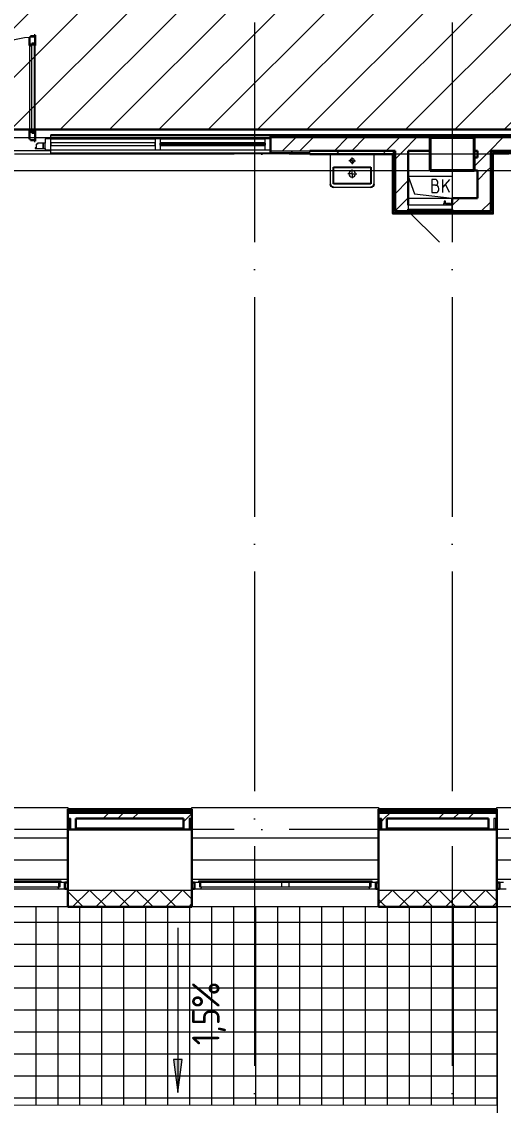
# Model space of a CAD drawing. Header units: millimetres. Extents: x -259809 to 472825, y -397243 to 31861.
# Drawn here: x 133757 to 138141, y -373823 to -363956 of the extents above; entities that cross this region are included whole.
import ezdxf

# ---------------------------------------------------------------- set-up
doc = ezdxf.new("R2010")
doc.units = ezdxf.units.MM
doc.linetypes.add('ADSK_Линия сетки', pattern=[25, 20, -2.5, 0, -2.5])
doc.linetypes.add('ADSK_Сверху', pattern=[450, 300, -150])
for name, color, linetype, lineweight in [('_ Окна', 252, 'Continuous', 30), ('Витраж', 252, 'Continuous', 9), ('Двери', 252, 'Continuous', 9), ('Крыша', 252, 'Continuous', 9), ('Крыша штриховка', 252, 'Continuous', 9), ('Линии', 7, 'Continuous', 9), ('лс', 5, 'Continuous', 30), ('Несущие колонны', 252, 'Continuous', 18), ('Оборудование', 8, 'Continuous', 18), ('Ограждение', 252, 'Continuous', 9), ('Окна', 252, 'Continuous', 9), ('Оси', 252, 'Continuous', 9), ('Панели витража', 252, 'Continuous', 9), ('Перекрытие', 252, 'Continuous', 18), ('Размеры', 7, 'Continuous', 9), ('Стены внутренние', 252, 'Continuous', 18), ('Стены наружные', 252, 'Continuous', 18), ('Стены разрез', 7, 'Continuous', 30), ('Стены штриховка', 7, 'Continuous', 9)]:
    doc.layers.add(name, color=color, linetype=linetype, lineweight=lineweight)
doc.layers.add('Двери открывание', color=7, linetype='Continuous', lineweight=9, true_color=0xc0c0c0)
doc.layers.add('Узлы', color=252, linetype='Continuous')
doc.styles.add('GOST Common_2', font='', dxfattribs={"width": 0.9, "height": 250})
doc.styles.get('GOST Common_2').set_extended_font_data('GOST type B')

# ---------------------------------------------------------------- blocks, each defined once
blk = doc.blocks.new('2 этаж')
at = {"layer": 'Размеры', "true_color": 0x636466}
blk.add_hatch(color=251, dxfattribs=at).paths.add_polyline_path([(135028.6, -21033), (135068, -20732.9), (134989, -20733)])
at = {"color": 251, "lineweight": 18, "true_color": 0x636466}
for p, q in [((137126, -12689.3), (137183.5, -12850.4)), ((137126, -12689.3), (137526, -12689.3)), ((137370.4, -12720), (137340.4, -12720)), ((137340.4, -12720), (137340.4, -12840)), ((137500.4, -12720), (137440.4, -12791.5)), ((137440.4, -12840), (137440.4, -12720)), ((137526, -12689.3), (137526, -12889.3)), ((137373.8, -12773.3), (137340.4, -12773.3)), ((137393.8, -12753.3), (137393.8, -12743.3)), ((137403.8, -12813.3), (137403.8, -12803.3)), ((137500.4, -12840), (137464.5, -12762.9)), ((137183.5, -12850.4), (137526, -12889.3)), ((137340.4, -12840), (137377.1, -12840))]:
    blk.add_line(p, q, dxfattribs=at)
for centre, radius, start, end in [((137370.4, -12743.3), 23.3, 0, 90), ((137373.8, -12753.3), 20, 270, 0), ((137373.8, -12803.3), 30, 0, 90), ((137377.1, -12813.3), 26.7, 270, 0)]:
    blk.add_arc(centre, radius, start, end, dxfattribs=at)
at = {"layer": '_ Окна', "color": 251, "lineweight": 18, "true_color": 0x636466}
for p, q in [((133955, -19121.3), (133955, -19162.3)), ((134001, -19121.3), (133963, -19121.3)), ((134001, -19179.3), (134001, -19121.3)), ((135219, -19121.3), (135181, -19121.3)), ((135181, -19121.3), (135181, -19179.3)), ((135227, -19162.3), (135227, -19121.3)), ((136785, -19121.3), (136785, -19162.3)), ((136831, -19121.3), (136793, -19121.3)), ((136831, -19179.3), (136831, -19121.3)), ((137994, -19121.3), (137956, -19121.3)), ((137956, -19121.3), (137956, -19179.3)), ((133937, -19162.3), (133941.6, -19179.3)), ((133941.6, -19179.3), (134001, -19179.3)), ((133955, -19162.3), (133943, -19162.3)), ((135181, -19179.3), (135240.5, -19179.3)), ((135239, -19162.3), (135227, -19162.3)), ((135240.5, -19179.3), (135245, -19162.3)), ((136767, -19162.3), (136771.6, -19179.3)), ((136771.6, -19179.3), (136831, -19179.3)), ((136785, -19162.3), (136773, -19162.3)), ((137956, -19179.3), (138015.5, -19179.3))]:
    blk.add_line(p, q, dxfattribs=at)
at = {"layer": '_ Окна', "color": 251, "true_color": 0x636466}
for p, q in [((134026, -19121.3), (134001, -19121.3)), ((134001, -19121.3), (134001, -19179.3)), ((135181, -19121.3), (135156, -19121.3)), ((135181, -19179.3), (135181, -19121.3)), ((136856, -19121.3), (136831, -19121.3)), ((136831, -19121.3), (136831, -19179.3)), ((137956, -19121.3), (137931, -19121.3)), ((137956, -19179.3), (137956, -19121.3)), ((134001, -19179.3), (134026, -19179.3)), ((135156, -19179.3), (135181, -19179.3)), ((136831, -19179.3), (136856, -19179.3)), ((137931, -19179.3), (137956, -19179.3))]:
    blk.add_line(p, q, dxfattribs=at)
at = {"layer": 'Витраж', "color": 251, "lineweight": 18, "true_color": 0x636466, "extrusion": (0, 0, -1)}
for p, q in [((133871, -12349.3), (133821, -12349.3)), ((133821, -12349.3), (133821, -12389.3)), ((133871, -12449.3), (133871, -12349.3)), ((134871, -12349.3), (134821, -12349.3)), ((134821, -12349.3), (134821, -12449.3)), ((134871, -12449.3), (134871, -12349.3)), ((133821, -12439.3), (133821, -12449.3)), ((133821, -12449.3), (133871, -12449.3)), ((134821, -12449.3), (134871, -12449.3))]:
    blk.add_line(p, q, dxfattribs=at)
at = {"layer": 'Витраж', "color": 251, "true_color": 0x636466}
for p, q in [((133871, -12349.3), (134821, -12349.3)), ((134871, -12349.3), (135821, -12349.3)), ((133871, -12449.3), (134821, -12449.3)), ((134871, -12449.3), (135821, -12449.3))]:
    blk.add_line(p, q, dxfattribs=at)
at = {"layer": 'Витраж', "color": 251, "lineweight": 18, "true_color": 0x636466}
for p, q in [((135871, -12349.3), (135821, -12349.3)), ((135821, -12349.3), (135821, -12449.3)), ((135871, -12449.3), (135871, -12349.3)), ((135821, -12449.3), (135871, -12449.3))]:
    blk.add_line(p, q, dxfattribs=at)
at = {"layer": 'Двери', "color": 251, "lineweight": 30, "true_color": 0x636466}
for p, q in [((133687, -11425.3), (133679, -11425.3)), ((133679, -11425.3), (133679, -11501.3)), ((133721, -11416.3), (133687, -11416.3)), ((133687, -11416.3), (133687, -11425.3)), ((133729, -11407.3), (133721, -11407.3)), ((133721, -11407.3), (133721, -11416.3)), ((133729, -11501.3), (133729, -11407.3)), ((133679, -11501.3), (133699, -11501.3)), ((133699, -11501.3), (133699, -11483.3)), ((133699, -11483.3), (133720, -11483.3)), ((133720, -11483.3), (133720, -11501.3)), ((133720, -11501.3), (133729, -11501.3)), ((133679, -12277.3), (133679, -12353.3)), ((133679, -12277.3), (133699, -12277.3)), ((133699, -12277.3), (133699, -12295.3)), ((133699, -12295.3), (133720, -12295.3)), ((133720, -12277.3), (133729, -12277.3)), ((133720, -12295.3), (133720, -12277.3)), ((133729, -12371.3), (133729, -12277.3)), ((133679, -12353.3), (133687, -12353.3)), ((133687, -12353.3), (133687, -12362.3)), ((133687, -12362.3), (133721, -12362.3)), ((133721, -12362.3), (133721, -12371.3)), ((133721, -12371.3), (133729, -12371.3))]:
    blk.add_line(p, q, dxfattribs=at)
at = {"layer": 'Двери', "color": 251, "true_color": 0x636466}
for p, q in [((133679, -11501.3), (133679, -12277.3)), ((133699, -12295.3), (133699, -11483.3)), ((133699, -11483.3), (133720, -11483.3)), ((133720, -11483.3), (133720, -12295.3)), ((133729, -12277.3), (133729, -11501.3)), ((133720, -12295.3), (133699, -12295.3)), ((133738, -12431.3), (133729, -12431.3)), ((133729, -12431.3), (133729, -12439.3)), ((133752, -12397.3), (133738, -12397.3)), ((133738, -12397.3), (133738, -12431.3)), ((133752, -12389.3), (133752, -12397.3)), ((133801, -12389.3), (133752, -12389.3)), ((133821, -12389.3), (133801, -12389.3)), ((133801, -12389.3), (133801, -12439.3)), ((133801, -12439.3), (133801, -12389.3)), ((133821, -12439.3), (133821, -12389.3)), ((133729, -12439.3), (133801, -12439.3)), ((133801, -12439.3), (133821, -12439.3))]:
    blk.add_line(p, q, dxfattribs=at)
at = {"layer": 'Двери открывание', "color": 251, "true_color": 0x636466}
blk.add_arc((133747, -12371.3), 946, 91.09026, 180, dxfattribs=at)
at = {"layer": 'Крыша', "color": 251, "true_color": 0x636466}
for p, q in [((137931, -19341.3), (137931, -21148.7)), ((137931, -21148.7), (131303, -21150.8))]:
    blk.add_line(p, q, dxfattribs=at)
at = {"layer": 'Крыша штриховка', "color": 251, "linetype": 'Continuous', "true_color": 0x636466}
for p, q in [((133734.4, -19341.3), (133734.4, -21150)), ((133934.4, -19341.3), (133934.4, -21150)), ((134134.4, -19341.3), (134134.4, -21149.9)), ((134334.4, -19341.3), (134334.4, -21149.8)), ((134534.4, -19341.3), (134534.4, -21149.8)), ((134734.4, -19341.3), (134734.4, -21149.7)), ((134934.4, -19341.3), (134934.4, -21149.6)), ((135134.4, -19341.3), (135134.4, -21149.6)), ((135334.4, -19341.3), (135334.4, -21149.5)), ((135534.4, -19341.3), (135534.4, -21149.5)), ((135734.4, -19341.3), (135734.4, -21149.4)), ((135934.4, -19341.3), (135934.4, -21149.3)), ((136134.4, -19341.3), (136134.4, -21149.3)), ((136334.4, -19341.3), (136334.4, -21149.2)), ((136534.4, -19341.3), (136534.4, -21149.2)), ((136734.4, -19341.3), (136734.4, -21149.1)), ((136934.4, -19341.3), (136934.4, -21149)), ((137134.4, -19341.3), (137134.4, -21149)), ((137334.4, -19341.3), (137334.4, -21148.9)), ((137534.4, -19341.3), (137534.4, -21148.9)), ((137734.4, -19341.3), (137734.4, -21148.8)), ((137931, -19484.4), (131303, -19484.4)), ((137931, -19684.4), (131303, -19684.4)), ((137931, -19884.3), (131303, -19884.3)), ((137931, -20084.3), (131303, -20084.3)), ((137931, -20284.3), (131303, -20284.3)), ((137931, -20484.3), (131303, -20484.3)), ((137931, -20684.3), (131303, -20684.3)), ((137931, -20884.2), (131303, -20884.2)), ((137931, -21084.2), (131303, -21084.2))]:
    blk.add_line(p, q, dxfattribs=at)
at = {"layer": 'Линии', "color": 251, "linetype": 'ADSK_Сверху', "ltscale": 100, "true_color": 0x636466}
for p, q in [((117871, -12339.3), (151081, -12339.3)), ((117871, -12639.3), (151081, -12639.3))]:
    blk.add_line(p, q, dxfattribs=at)
at = {"layer": 'Несущие колонны', "color": 251, "lineweight": 40, "true_color": 0x636466}
for p, q in [((137326, -12339.3), (137726, -12339.3)), ((137326, -12639.3), (137326, -12339.3)), ((137726, -12339.3), (137326, -12339.3)), ((137726, -12339.3), (137726, -12639.3)), ((137326, -12459.3), (137326, -12639.3)), ((137726, -12639.3), (137726, -12459.3)), ((137726, -12639.3), (137326, -12639.3)), ((137326, -12639.3), (137726, -12639.3))]:
    blk.add_line(p, q, dxfattribs=at)
at = {"layer": 'Несущие колонны', "color": 251, "true_color": 0x636466}
for p, q in [((137326, -12339.3), (137326, -12459.3)), ((137726, -12459.3), (137726, -12339.3))]:
    blk.add_line(p, q, dxfattribs=at)
at = {"layer": 'Оборудование', "color": 251, "true_color": 0x636466}
for p, q in [((137453.4, -12918.9), (137453.4, -12936.4)), ((137465.6, -12918.9), (137453.4, -12918.9)), ((137465.6, -12936.4), (137465.6, -12918.9)), ((137126, -12954.3), (137126, -12990.6)), ((137526, -12954.3), (137126, -12954.3)), ((137126, -13009.3), (137408.8, -13292.1)), ((137126.9, -12991.6), (137525.1, -12991.6)), ((137133, -12991.6), (137133, -13001.3)), ((137134, -13002.3), (137518.1, -13002.3)), ((137145, -13003.8), (137145, -13009.3)), ((137145, -13009.3), (137507, -13009.3)), ((137429.5, -13009.3), (137429.5, -13011.3)), ((137429.5, -13011.3), (137433.5, -13011.3)), ((137494, -13011.3), (137433.5, -13011.3)), ((137454.7, -12938.9), (137446.4, -12938.9)), ((137446.4, -12938.9), (137446.4, -12943.9)), ((137446.4, -12943.9), (137454.7, -12943.9)), ((137449.9, -12938.3), (137449.9, -12954.3)), ((137469.2, -12938.3), (137449.9, -12938.3)), ((137453.4, -12936.4), (137451.4, -12938.3)), ((137465.6, -12936.4), (137453.4, -12936.4)), ((137510.2, -12938.9), (137464.3, -12938.9)), ((137464.3, -12943.9), (137510.2, -12943.9)), ((137467.6, -12938.3), (137465.6, -12936.4)), ((137469.2, -12954.3), (137469.2, -12938.3)), ((137494, -13011.3), (137498, -13011.3)), ((137498, -13011.3), (137498, -13009.3)), ((137507, -13009.3), (137507, -13003.8)), ((137510.2, -12943.9), (137510.2, -12938.9)), ((137519, -13001.3), (137519, -12991.6)), ((137526, -12990.6), (137526, -12954.3))]:
    blk.add_line(p, q, dxfattribs=at)
for points, knots in [([(137126, -12990.6), (137126, -12990.7), (137126, -12990.9), (137126.1, -12991.1), (137126.3, -12991.3), (137126.4, -12991.4), (137126.6, -12991.5), (137126.7, -12991.5), (137126.8, -12991.6), (137126.9, -12991.6)], [-1, -1, -1, -1, -0.833333, -0.666667, -0.5, -0.333333, -0.25, -0.166667, 0, 0, 0, 0]), ([(137133, -13001.3), (137133, -13001.4), (137133, -13001.5), (137133.1, -13001.8), (137133.2, -13001.9), (137133.4, -13002), (137133.5, -13002.1), (137133.6, -13002.2), (137133.8, -13002.2), (137133.9, -13002.3), (137134, -13002.3)], [-1, -1, -1, -1, -0.833333, -0.666667, -0.541667, -0.416667, -0.333333, -0.25, -0.166667, 0, 0, 0, 0]), ([(137143.5, -13002.3), (137143.6, -13002.3), (137143.8, -13002.3), (137144.1, -13002.4), (137144.2, -13002.5), (137144.4, -13002.6), (137144.6, -13002.7), (137144.7, -13002.9), (137144.8, -13003), (137144.9, -13003.2), (137145, -13003.5), (137145, -13003.7), (137145, -13003.8)], [-1, -1, -1, -1, -0.833333, -0.75, -0.666667, -0.583333, -0.5, -0.416667, -0.333333, -0.25, -0.166667, 0, 0, 0, 0]), ([(137507, -13003.8), (137507, -13003.7), (137507, -13003.5), (137507.1, -13003.2), (137507.2, -13003), (137507.3, -13002.9), (137507.5, -13002.7), (137507.6, -13002.6), (137507.8, -13002.5), (137508, -13002.4), (137508.2, -13002.3), (137508.4, -13002.3), (137508.5, -13002.3)], [0, 0, 0, 0, 0.166667, 0.25, 0.333333, 0.416667, 0.5, 0.583333, 0.666667, 0.75, 0.833333, 1, 1, 1, 1]), ([(137518.1, -13002.3), (137518.1, -13002.3), (137518.3, -13002.2), (137518.4, -13002.2), (137518.5, -13002.1), (137518.7, -13002), (137518.8, -13001.9), (137518.9, -13001.8), (137519, -13001.5), (137519, -13001.4), (137519, -13001.3)], [0, 0, 0, 0, 0.166667, 0.25, 0.333333, 0.416667, 0.541667, 0.666667, 0.833333, 1, 1, 1, 1]), ([(137525.1, -12991.6), (137525.2, -12991.6), (137525.3, -12991.5), (137525.4, -12991.5), (137525.6, -12991.4), (137525.7, -12991.3), (137525.9, -12991.1), (137526, -12990.9), (137526, -12990.7), (137526, -12990.6)], [0, 0, 0, 0, 0.166667, 0.25, 0.333333, 0.5, 0.666667, 0.833333, 1, 1, 1, 1])]:
    blk.add_open_spline(points, degree=3, knots=knots, dxfattribs=at)
at = {"layer": 'Ограждение', "color": 251, "true_color": 0x636466}
for p, q in [((133871, -12319.3), (133871, -12314.3)), ((139971, -12314.3), (133871, -12314.3)), ((133871, -12484.3), (133871, -12479.3)), ((133871, -12484.3), (136231, -12484.3)), ((136981, -12489.3), (136981, -13034.3)), ((137901, -12484.3), (137896, -12479.3)), ((137901, -13034.3), (137901, -12484.3)), ((137901, -12484.3), (139936, -12484.3)), ((136986, -13029.3), (136981, -13034.3)), ((136981, -13034.3), (137901, -13034.3)), ((137901, -13034.3), (137896, -13029.3)), ((132326, -18439.3), (134026, -18439.3)), ((134026, -18439.3), (134026, -18454.3)), ((135156, -18454.3), (135156, -18439.3)), ((135156, -18439.3), (136856, -18439.3)), ((136856, -18439.3), (136856, -18454.3)), ((137931, -18454.3), (137931, -18439.3)), ((137931, -18439.3), (139631, -18439.3)), ((132326, -18714.3), (134026, -18714.3)), ((135156, -18714.3), (136856, -18714.3)), ((137931, -18714.3), (139631, -18714.3)), ((132326, -18914.3), (134026, -18914.3)), ((135156, -18914.3), (136856, -18914.3)), ((137931, -18914.3), (139631, -18914.3)), ((132326, -19089.3), (134026, -19089.3)), ((135156, -19089.3), (136856, -19089.3)), ((137931, -19089.3), (139631, -19089.3))]:
    blk.add_line(p, q, dxfattribs=at)
at = {"layer": 'Окна', "color": 251, "true_color": 0x636466}
for p, q in [((133191, -19104.3), (133963, -19104.3)), ((133963, -19121.3), (133191, -19121.3)), ((133943, -19121.3), (133943, -19162.3)), ((133963, -19104.3), (133963, -19121.3)), ((135219, -19104.3), (135991, -19104.3)), ((135219, -19121.3), (135219, -19104.3)), ((135991, -19121.3), (135219, -19121.3)), ((135239, -19162.3), (135239, -19121.3)), ((135971, -19121.3), (135971, -19162.3)), ((135991, -19104.3), (136021, -19104.3)), ((135991, -19104.3), (135991, -19121.3)), ((136021, -19121.3), (135991, -19121.3)), ((136021, -19104.3), (136793, -19104.3)), ((136021, -19121.3), (136021, -19104.3)), ((136793, -19121.3), (136021, -19121.3)), ((136041, -19162.3), (136041, -19121.3)), ((136773, -19121.3), (136773, -19162.3)), ((136793, -19104.3), (136793, -19121.3)), ((132410.5, -19179.3), (133941.6, -19179.3)), ((133943, -19162.3), (133211, -19162.3)), ((135971, -19162.3), (135239, -19162.3)), ((135240.5, -19179.3), (136771.6, -19179.3)), ((136041, -19162.3), (135971, -19162.3)), ((136773, -19162.3), (136041, -19162.3))]:
    blk.add_line(p, q, dxfattribs=at)
at = {"layer": 'Оси', "color": 251, "linetype": 'ADSK_Линия сетки', "ltscale": 100, "true_color": 0x636466}
for p, q in [((135726, 33711.4), (135726, -32265.4)), ((137526, 33711.4), (137526, -32265.4)), ((170543.3, -12489.3), (93565.9, -12489.3)), ((170543.3, -18639.3), (93603.7, -18639.3))]:
    blk.add_line(p, q, dxfattribs=at)
at = {"layer": 'Панели витража', "color": 251, "lineweight": 18, "true_color": 0x636466}
for p, q in [((134821, -12386.8), (133871, -12386.8)), ((133871, -12386.8), (133871, -12411.8)), ((133871, -12411.8), (134821, -12411.8)), ((134821, -12411.8), (134821, -12386.8))]:
    blk.add_line(p, q, dxfattribs=at)
at = {"layer": 'Перекрытие', "color": 251, "ltscale": 100, "true_color": 0x636466}
for p, q in [((137126, -12689.3), (137526, -12689.3)), ((137526, -12689.3), (137526, -12889.3))]:
    blk.add_line(p, q, dxfattribs=at)
at = {"layer": 'Размеры', "color": 251, "lineweight": 20, "true_color": 0x636466}
blk.add_line((135028.2, -19533), (135028.6, -21033), dxfattribs=at)
at = {"layer": 'Размеры', "color": 251, "true_color": 0x636466}
for p, q in [((135068, -20732.9), (134989, -20733)), ((134989, -20733), (135028.6, -21033)), ((135028.6, -21033), (135068, -20732.9))]:
    blk.add_line(p, q, dxfattribs=at)
at = {"layer": 'Стены внутренние', "color": 251, "lineweight": 30, "true_color": 0x636466}
for p, q in [((134026, -18639.3), (134026, -19341.3)), ((135081, -18639.3), (134101, -18639.3)), ((135156, -19341.3), (135156, -18639.3)), ((136856, -18639.3), (136856, -19341.3)), ((137856, -18639.3), (136931, -18639.3)), ((137931, -19341.3), (137931, -18639.3)), ((134026, -19341.3), (135156, -19341.3)), ((136856, -19341.3), (137931, -19341.3))]:
    blk.add_line(p, q, dxfattribs=at)
at = {"layer": 'Стены внутренние', "color": 251, "true_color": 0x636466}
for p, q in [((134026, -19189.3), (135156, -19189.3)), ((136856, -19189.3), (137931, -19189.3)), ((134026, -19341.3), (132326, -19341.3)), ((136856, -19341.3), (135156, -19341.3)), ((139631, -19341.3), (137931, -19341.3)), ((137939, -26219.8), (137939, -19341.3))]:
    blk.add_line(p, q, dxfattribs=at)
at = {"layer": 'Стены внутренние', "color": 251, "linetype": 'Continuous', "lineweight": 9, "true_color": 0x636466}
for p, q in [((134052, -19228.5), (134026, -19202.5)), ((134162.8, -19339.3), (134052, -19228.5)), ((134073.3, -19339.3), (134223.3, -19189.3)), ((134374.9, -19339.3), (134224.9, -19189.3)), ((134285.5, -19339.3), (134435.5, -19189.3)), ((134587, -19339.3), (134437, -19189.3)), ((134497.6, -19339.3), (134647.6, -19189.3)), ((134799.2, -19339.3), (134649.2, -19189.3)), ((134709.7, -19339.3), (134859.7, -19189.3)), ((135011.3, -19339.3), (134861.3, -19189.3)), ((134921.9, -19339.3), (135071.9, -19189.3)), ((135154, -19269.8), (135073.4, -19189.3)), ((136892, -19278.3), (136981, -19189.3)), ((137132.6, -19339.3), (136982.6, -19189.3)), ((137043.2, -19339.3), (137193.2, -19189.3)), ((137344.8, -19339.3), (137194.8, -19189.3)), ((137255.3, -19339.3), (137405.3, -19189.3)), ((137556.9, -19339.3), (137406.9, -19189.3)), ((137467.4, -19339.3), (137617.4, -19189.3)), ((137769, -19339.3), (137619, -19189.3)), ((137679.6, -19339.3), (137829.6, -19189.3)), ((137929, -19287.1), (137831.2, -19189.3)), ((135134, -19339.3), (135154, -19319.2)), ((136892, -19310.8), (136858, -19276.8)), ((136858, -19312.3), (136892, -19278.3)), ((136920.5, -19339.3), (136892, -19310.8)), ((137891.7, -19339.3), (137929, -19301.9)), ((134318, -19341.3), (134316.9, -19339.3)), ((134532, -19339.3), (134530.8, -19341.3)), ((137347.6, -19339.3), (137346.4, -19341.3)), ((137582.2, -19339.3), (137581.1, -19341.3))]:
    blk.add_line(p, q, dxfattribs=at)
at = {"layer": 'Стены наружные', "color": 251, "true_color": 0x636466}
for p, q in [((133871, -12349.3), (133871, -12319.3)), ((133871, -12319.3), (135871, -12319.3)), ((132463, -12339.3), (133679, -12339.3)), ((133729, -12339.3), (133871, -12339.3)), ((137326, -12459.3), (137326, -12339.3)), ((137726, -12339.3), (137726, -12459.3)), ((133871, -12459.3), (132271, -12459.3)), ((133871, -12479.3), (133871, -12449.3)), ((135871, -12479.3), (133871, -12479.3)), ((137126, -12889.3), (137526, -12889.3)), ((134101, -18624.3), (135081, -18624.3)), ((136931, -18624.3), (137856, -18624.3))]:
    blk.add_line(p, q, dxfattribs=at)
at = {"layer": 'Стены наружные', "color": 251, "lineweight": 30, "true_color": 0x636466}
for p, q in [((135871, -12319.3), (135871, -12479.3)), ((139941, -12319.3), (135871, -12319.3)), ((137326, -12339.3), (137726, -12339.3)), ((135871, -12479.3), (136231, -12479.3)), ((136231, -12459.3), (137006, -12459.3)), ((136231, -12479.3), (136231, -12489.3)), ((136231, -12489.3), (136986, -12489.3)), ((136986, -12489.3), (136986, -13029.3)), ((137006, -12459.3), (137006, -13009.3)), ((137126, -12459.3), (137326, -12459.3)), ((137126, -12954.3), (137126, -12459.3)), ((137726, -12459.3), (137756, -12459.3)), ((137756, -12519.3), (137726, -12519.3)), ((137726, -12519.3), (137726, -12639.3)), ((137756, -12459.3), (137756, -12519.3)), ((137876, -12459.3), (139961, -12459.3)), ((137876, -13009.3), (137876, -12459.3)), ((137891, -12474.3), (139946, -12474.3)), ((137891, -13024.3), (137891, -12474.3)), ((137896, -13029.3), (137896, -12479.3)), ((137896, -12479.3), (139941, -12479.3)), ((137726, -12639.3), (137756, -12639.3)), ((137756, -12639.3), (137756, -12889.3)), ((137756, -12889.3), (137526, -12889.3)), ((137526, -12889.3), (137526, -12954.3)), ((136991, -13009.3), (136991, -13024.3)), ((137145, -13009.3), (137006, -13009.3)), ((137126, -13009.3), (137126, -12990.9)), ((137876, -13009.3), (137507, -13009.3)), ((137526, -12990.9), (137526, -13009.3)), ((136986, -13029.3), (137896, -13029.3)), ((136991, -13024.3), (137891, -13024.3)), ((135156, -18454.3), (134026, -18454.3)), ((134026, -18454.3), (134026, -18639.3)), ((134101, -18539.3), (135081, -18539.3)), ((134101, -18639.3), (134101, -18539.3)), ((135081, -18539.3), (135081, -18639.3)), ((135156, -18639.3), (135156, -18454.3)), ((137931, -18454.3), (136856, -18454.3)), ((136856, -18454.3), (136856, -18639.3)), ((136931, -18539.3), (137856, -18539.3)), ((136931, -18639.3), (136931, -18539.3)), ((137856, -18539.3), (137856, -18639.3)), ((137931, -18639.3), (137931, -18454.3)), ((134026, -18639.3), (134101, -18639.3)), ((135081, -18639.3), (135156, -18639.3)), ((136856, -18639.3), (136931, -18639.3)), ((137856, -18639.3), (137931, -18639.3))]:
    blk.add_line(p, q, dxfattribs=at)
at = {"layer": 'Стены наружные', "color": 251, "linetype": 'Continuous', "lineweight": 9, "true_color": 0x636466}
for p, q in [((135926.4, -12324.3), (135931.4, -12319.3)), ((135997.2, -12324.3), (136002.2, -12319.3)), ((136067.9, -12324.3), (136072.9, -12319.3)), ((136138.6, -12324.3), (136143.6, -12319.3)), ((136194.3, -12339.3), (136209.3, -12324.3)), ((136209.3, -12324.3), (136214.3, -12319.3)), ((136280, -12324.3), (136285, -12319.3)), ((136350.7, -12324.3), (136355.7, -12319.3)), ((136421.4, -12324.3), (136426.4, -12319.3)), ((136492.1, -12324.3), (136497.1, -12319.3)), ((136562.8, -12324.3), (136567.8, -12319.3)), ((136618.6, -12339.3), (136633.6, -12324.3)), ((136633.6, -12324.3), (136638.6, -12319.3)), ((136704.3, -12324.3), (136709.3, -12319.3)), ((136775, -12324.3), (136780, -12319.3)), ((136845.7, -12324.3), (136850.7, -12319.3)), ((136916.4, -12324.3), (136921.4, -12319.3)), ((136987.1, -12324.3), (136992.1, -12319.3)), ((137042.8, -12339.3), (137057.8, -12324.3)), ((137057.8, -12324.3), (137062.8, -12319.3)), ((137128.5, -12324.3), (137133.5, -12319.3)), ((137199.2, -12324.3), (137204.2, -12319.3)), ((137269.9, -12324.3), (137274.9, -12319.3)), ((137340.7, -12324.3), (137345.7, -12319.3)), ((137411.4, -12324.3), (137416.4, -12319.3)), ((137467.1, -12339.3), (137482.1, -12324.3)), ((137482.1, -12324.3), (137487.1, -12319.3)), ((137552.8, -12324.3), (137557.8, -12319.3)), ((137623.5, -12324.3), (137628.5, -12319.3)), ((137694.2, -12324.3), (137699.2, -12319.3)), ((137764.9, -12324.3), (137769.9, -12319.3)), ((137835.6, -12324.3), (137840.6, -12319.3)), ((137891.3, -12339.3), (137906.3, -12324.3)), ((137906.3, -12324.3), (137911.3, -12319.3)), ((137977.1, -12324.3), (137982.1, -12319.3)), ((135982, -12459.3), (136102, -12339.3)), ((136139.2, -12459.3), (136259.2, -12339.3)), ((136453.5, -12459.3), (136573.5, -12339.3)), ((136610.6, -12459.3), (136730.6, -12339.3)), ((136924.9, -12459.3), (137044.9, -12339.3)), ((137082.1, -12459.3), (137202.1, -12339.3)), ((137867.9, -12459.3), (137987.9, -12339.3)), ((135912.9, -12479.3), (135917.9, -12474.3)), ((135983.6, -12479.3), (135988.6, -12474.3)), ((136054.3, -12479.3), (136059.3, -12474.3)), ((136059.3, -12474.3), (136074.3, -12459.3)), ((136125, -12479.3), (136130, -12474.3)), ((136195.7, -12479.3), (136200.7, -12474.3)), ((136468.6, -12489.3), (136498.6, -12459.3)), ((136892.8, -12489.3), (136922.8, -12459.3)), ((137006, -12535.3), (137082.1, -12459.3)), ((137726, -12601.1), (137807.9, -12519.3)), ((137807.9, -12519.3), (137867.9, -12459.3)), ((137891, -12481), (137896, -12476)), ((137896, -12476), (137897.8, -12474.3)), ((137963.5, -12479.3), (137968.5, -12474.3)), ((136986, -12537.5), (136991, -12532.5)), ((136986, -12608.2), (136991, -12603.2)), ((137845, -12639.3), (137876, -12608.3)), ((137891, -12551.7), (137896, -12546.7)), ((137891, -12622.4), (137896, -12617.4)), ((136986, -12678.9), (136991, -12673.9)), ((137756, -12728.3), (137845, -12639.3)), ((137891, -12693.1), (137896, -12688.1)), ((136986, -12749.6), (136991, -12744.6)), ((136986, -12820.3), (136991, -12815.3)), ((136991, -12815.3), (137006, -12800.3)), ((137006, -12849.6), (137126, -12729.6)), ((137876, -12778.9), (137891, -12763.9)), ((137891, -12763.9), (137896, -12758.9)), ((136986, -12891), (136991, -12886)), ((137006, -13006.8), (137126, -12886.8)), ((137526, -12958.3), (137595, -12889.3)), ((137789.3, -13009.3), (137876, -12922.6)), ((137891, -12834.6), (137896, -12829.6)), ((137891, -12905.3), (137896, -12900.3)), ((136986, -12961.7), (136991, -12956.7)), ((137206.3, -13024.3), (137221.3, -13009.3)), ((137630.6, -13024.3), (137645.6, -13009.3)), ((137891, -12976), (137896, -12971)), ((136989.2, -13029.3), (136994.2, -13024.3)), ((137059.9, -13029.3), (137064.9, -13024.3)), ((137130.6, -13029.3), (137135.6, -13024.3)), ((137201.3, -13029.3), (137206.3, -13024.3)), ((137272.1, -13029.3), (137277.1, -13024.3)), ((137342.8, -13029.3), (137347.8, -13024.3)), ((137413.5, -13029.3), (137418.5, -13024.3)), ((137484.2, -13029.3), (137489.2, -13024.3)), ((137554.9, -13029.3), (137559.9, -13024.3)), ((137625.6, -13029.3), (137630.6, -13024.3)), ((137696.3, -13029.3), (137701.3, -13024.3)), ((137767, -13029.3), (137772, -13024.3)), ((137837.7, -13029.3), (137842.7, -13024.3)), ((134034.1, -18459.3), (134039.1, -18454.3)), ((134074.8, -18489.3), (134087.3, -18476.8)), ((134087.3, -18476.8), (134099.8, -18464.3)), ((134104.8, -18459.3), (134109.8, -18454.3)), ((134175.5, -18459.3), (134180.5, -18454.3)), ((134246.2, -18459.3), (134251.2, -18454.3)), ((134286.9, -18489.3), (134299.4, -18476.8)), ((134299.4, -18476.8), (134311.9, -18464.3)), ((134311.9, -18464.3), (134316.9, -18459.3)), ((134316.9, -18459.3), (134321.9, -18454.3)), ((134347, -18539.3), (134397, -18489.3)), ((134387.6, -18459.3), (134392.6, -18454.3)), ((134458.3, -18459.3), (134463.3, -18454.3)), ((134481.9, -18539.3), (134531.9, -18489.3)), ((134499.1, -18489.3), (134511.6, -18476.8)), ((134511.6, -18476.8), (134524.1, -18464.3)), ((134529.1, -18459.3), (134534.1, -18454.3)), ((134599.8, -18459.3), (134604.8, -18454.3)), ((134616.9, -18539.3), (134666.9, -18489.3)), ((134670.5, -18459.3), (134675.5, -18454.3)), ((134711.2, -18489.3), (134723.7, -18476.8)), ((134723.7, -18476.8), (134736.2, -18464.3)), ((134736.2, -18464.3), (134741.2, -18459.3)), ((134741.2, -18459.3), (134746.2, -18454.3)), ((134811.9, -18459.3), (134816.9, -18454.3)), ((134882.6, -18459.3), (134887.6, -18454.3)), ((134923.3, -18489.3), (134935.8, -18476.8)), ((134935.8, -18476.8), (134948.3, -18464.3)), ((134953.3, -18459.3), (134958.3, -18454.3)), ((135024, -18459.3), (135029, -18454.3)), ((135081, -18568.6), (135110.3, -18539.3)), ((135094.7, -18459.3), (135099.7, -18454.3)), ((135110.3, -18539.3), (135156, -18493.6)), ((135135.5, -18489.3), (135148, -18476.8)), ((135148, -18476.8), (135156, -18468.7)), ((136856, -18465.8), (136857.5, -18464.3)), ((136857.5, -18464.3), (136862.5, -18459.3)), ((136862.5, -18459.3), (136867.5, -18454.3)), ((136881, -18565.1), (136906.8, -18539.3)), ((136906.8, -18539.3), (136956.8, -18489.3)), ((136933.2, -18459.3), (136938.2, -18454.3)), ((137003.9, -18459.3), (137008.9, -18454.3)), ((137044.6, -18489.3), (137057.1, -18476.8)), ((137057.1, -18476.8), (137069.6, -18464.3)), ((137074.6, -18459.3), (137079.6, -18454.3)), ((137145.4, -18459.3), (137150.4, -18454.3)), ((137216.1, -18459.3), (137221.1, -18454.3)), ((137256.8, -18489.3), (137269.3, -18476.8)), ((137269.3, -18476.8), (137281.8, -18464.3)), ((137281.8, -18464.3), (137286.8, -18459.3)), ((137286.8, -18459.3), (137291.8, -18454.3)), ((137357.5, -18459.3), (137362.5, -18454.3)), ((137400.3, -18539.3), (137450.3, -18489.3)), ((137428.2, -18459.3), (137433.2, -18454.3)), ((137468.9, -18489.3), (137481.4, -18476.8)), ((137481.4, -18476.8), (137493.9, -18464.3)), ((137498.9, -18459.3), (137503.9, -18454.3)), ((137535.2, -18539.3), (137585.2, -18489.3)), ((137569.6, -18459.3), (137574.6, -18454.3)), ((137640.3, -18459.3), (137645.3, -18454.3)), ((137670.2, -18539.3), (137720.2, -18489.3)), ((137681, -18489.3), (137693.5, -18476.8)), ((137693.5, -18476.8), (137706, -18464.3)), ((137706, -18464.3), (137711, -18459.3)), ((137711, -18459.3), (137716, -18454.3)), ((137781.8, -18459.3), (137786.8, -18454.3)), ((137852.5, -18459.3), (137857.5, -18454.3)), ((137893.2, -18489.3), (137905.7, -18476.8)), ((137905.7, -18476.8), (137918.2, -18464.3)), ((137923.2, -18459.3), (137928.2, -18454.3))]:
    blk.add_line(p, q, dxfattribs=at)
at = {"layer": 'Стены разрез', "color": 251, "true_color": 0x636466}
for p, q in [((135821, -12389.3), (134871, -12389.3)), ((134871, -12389.3), (134871, -12409.3)), ((134871, -12409.3), (135821, -12409.3)), ((135821, -12409.3), (135821, -12389.3))]:
    blk.add_line(p, q, dxfattribs=at)
at = {"layer": 'Стены штриховка', "color": 251, "true_color": 0x636466}
for p, q in [((139941, -12324.3), (135871, -12324.3)), ((137326, -12339.3), (135871, -12339.3)), ((139946, -12339.3), (137726, -12339.3)), ((135871, -12459.3), (136231, -12459.3)), ((135871, -12474.3), (136231, -12474.3)), ((136231, -12479.3), (136231, -12459.3)), ((136986, -12489.3), (136991, -12489.3)), ((136991, -13009.3), (136991, -12459.3)), ((135156, -18459.3), (134026, -18459.3)), ((134026, -18464.3), (135156, -18464.3)), ((135156, -18464.3), (134026, -18464.3)), ((134026, -18476.8), (135156, -18476.8)), ((134026, -18489.3), (135156, -18489.3)), ((134051, -18539.3), (134026, -18539.3)), ((134038.5, -18539.3), (134038.5, -18639.3)), ((134051, -18539.3), (134051, -18639.3)), ((135156, -18539.3), (135131, -18539.3)), ((135131, -18539.3), (135131, -18639.3)), ((135143.5, -18539.3), (135143.5, -18639.3)), ((137931, -18459.3), (136856, -18459.3)), ((136856, -18464.3), (137931, -18464.3)), ((137931, -18464.3), (136856, -18464.3)), ((136856, -18476.8), (137931, -18476.8)), ((136856, -18489.3), (137931, -18489.3)), ((136881, -18539.3), (136856, -18539.3)), ((136868.5, -18539.3), (136868.5, -18639.3)), ((136881, -18539.3), (136881, -18639.3)), ((137931, -18539.3), (137906, -18539.3)), ((137906, -18539.3), (137906, -18639.3)), ((137918.5, -18539.3), (137918.5, -18639.3)), ((134028, -19265.3), (134026, -19265.3)), ((134028, -19265.3), (134028, -19339.3)), ((135156, -19265.3), (135154, -19265.3)), ((135154, -19339.3), (135154, -19265.3)), ((136858, -19265.3), (136856, -19265.3)), ((136858, -19265.3), (136858, -19339.3)), ((137931, -19265.3), (137929, -19265.3)), ((137929, -19339.3), (137929, -19265.3)), ((134028, -19339.3), (135154, -19339.3)), ((136858, -19339.3), (137929, -19339.3))]:
    blk.add_line(p, q, dxfattribs=at)
at = {"layer": 'Узлы', "color": 251, "lineweight": 9, "true_color": 0x636466}
for p, q in [((136416, -12489.3), (136416, -12759.3)), ((136616, -12549.3), (136616, -12519.3)), ((136816, -12759.3), (136816, -12489.3)), ((136616, -12549.3), (136586, -12549.3)), ((136616, -12549.3), (136616, -12579.3)), ((136616, -12549.3), (136646, -12549.3)), ((136616, -12669.3), (136576, -12669.3)), ((136616, -12669.3), (136616, -12629.3)), ((136616, -12669.3), (136616, -12709.3)), ((136616, -12669.3), (136656, -12669.3)), ((136446, -12789.3), (136616, -12789.3)), ((136616, -12789.3), (136786, -12789.3))]:
    blk.add_line(p, q, dxfattribs=at)
at = {"layer": 'Узлы', "color": 251, "true_color": 0x636466}
for p, q in [((136446, -12759.3), (136446, -12608.3)), ((136446, -12608.3), (136786, -12608.3)), ((136786, -12608.3), (136786, -12759.3)), ((136786, -12759.3), (136446, -12759.3))]:
    blk.add_line(p, q, dxfattribs=at)
at = {"layer": 'Узлы', "color": 251, "lineweight": 9, "true_color": 0x636466}
for centre, radius, start, end in [((136616, -12549.2), 20, 90, 180.01158), ((136616, -12549.3), 20, 0, 90), ((136616, -12549.3), 20, 180, 270), ((136616, -12549.3), 20, 270, 0), ((136616, -12669.2), 30, 90, 180.00772), ((136616, -12669.3), 30, 180, 270), ((136616, -12669.3), 30, 0, 90), ((136616, -12669.3), 30, 270, 0)]:
    blk.add_arc(centre, radius, start, end, dxfattribs=at)
at = {"layer": 'Узлы', "color": 251, "true_color": 0x636466}
for centre, start, end in [((136446, -12759.3), 180, 270), ((136786, -12759.3), 270, 0)]:
    blk.add_arc(centre, 30, start, end, dxfattribs=at)
at = {"layer": 'Размеры', "color": 251, "true_color": 0x636466, "style": 'GOST Common_2', "width": 0.9}
blk.add_text('1,5%%%', height=250, rotation=90, dxfattribs=at).set_placement((135407.8, -20602.1))

msp = doc.modelspace()

# ---------------------------------------------------------------- hatches: boundary and pattern name
at = {"layer": 'лс', "lineweight": 5, "true_color": 0x136734}
h = msp.add_hatch(dxfattribs=at)
h.set_pattern_fill('ANSI31', color=116, scale=100)
h.set_pattern_definition([(45, (1e-11, 51444.2), (-224.5064, 224.5064), [])])
h.paths.add_polyline_path([(114708.1, -356705.1), (107360.9, -356705.1), (107360.9, -364937.8), (140023.6, -364937.8), (140023.6, -363065.6), (114708.1, -363065.6)])
edge = h.paths.add_edge_path(flags=16)
edge.add_ellipse((108631.8, -357418.2), major_axis=(911.9, 0), ratio=0.29514, start_angle=0, end_angle=360)

# ---------------------------------------------------------------- linework, layer by layer
at = {"layer": 'лс', "color": 116, "lineweight": 30, "true_color": 0x136734}
msp.add_lwpolyline([(107360.9, -364937.8), (107360.9, -356705.1), (114708.1, -356705.1), (114708.1, -363065.6), (140023.6, -363065.6), (140023.6, -364937.8)], close=True, dxfattribs=at)

# ---------------------------------------------------------------- block references
msp.add_blockref('2 этаж', (150, -352672.8))

doc.saveas('drawing.dxf')
